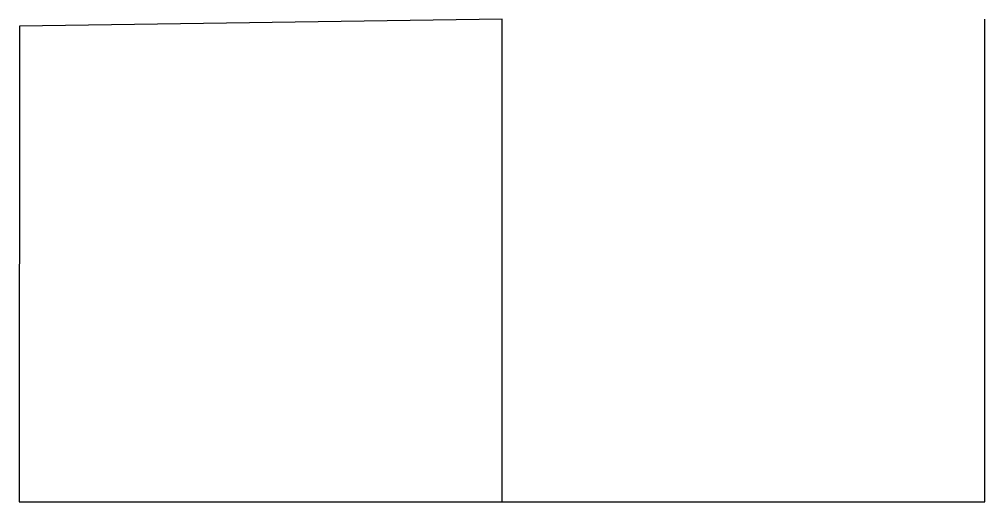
# Model space of a CAD drawing. Header units: millimetres. Extents: x 30000 to 34000, y 0 to 2000.
import ezdxf

# ---------------------------------------------------------------- set-up
doc = ezdxf.new("R2010")
doc.units = ezdxf.units.MM
doc.layers.add('Layer1', color=7, linetype='Continuous')
doc.layers.add('Layer2', color=7, linetype='Continuous')

msp = doc.modelspace()

# ---------------------------------------------------------------- linework, layer by layer
for p, q in [((32000, 2000), (30000.2, 1970.9)), ((32000, 0), (32000, 2000)), ((30000.2, 1970.9), (30000, 0)), ((30000, 0), (32000, 0))]:
    msp.add_line(p, q)
at = {"layer": 'Layer1'}
msp.add_line((32000, 0), (34000, 0), dxfattribs=at)
at = {"layer": 'Layer2'}
msp.add_line((34000, 0), (34000, 2000), dxfattribs=at)

doc.saveas('drawing.dxf')
